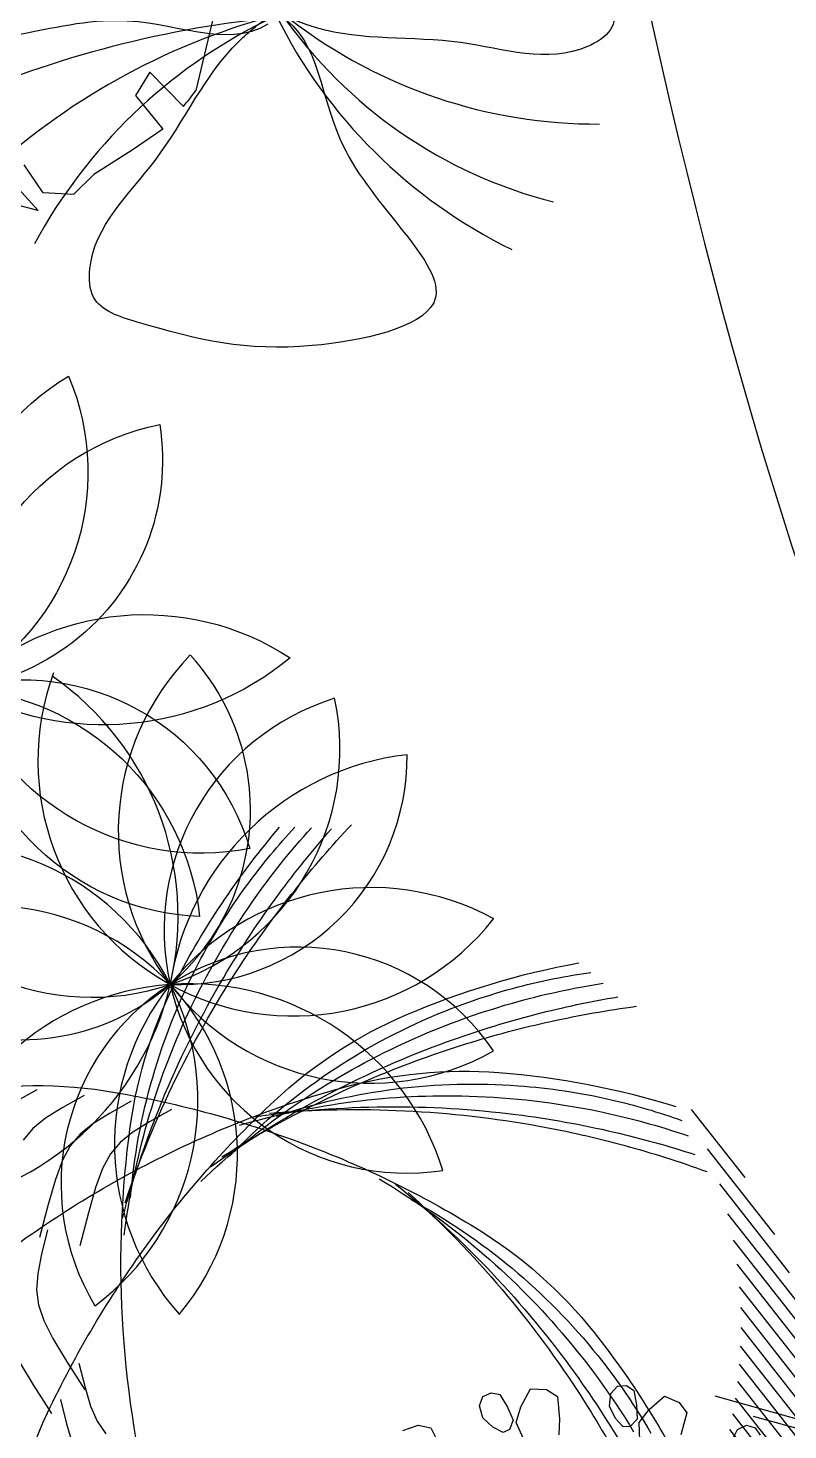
# Model space of a CAD drawing. Extents: x -809667 to 586099, y 3084146 to 3634412.
# Drawn here: x 381295.659 to 381297.179, y 3086156.81 to 3086159.615 of the extents above; entities that cross this region are included whole.
import ezdxf

# ---------------------------------------------------------------- set-up
doc = ezdxf.new("R2010")
doc.units = 0
doc.header["$LTSCALE"] = 0.5
doc.linetypes.add('CONTINOUS', pattern=[0])
doc.layers.get('0').update_dxf_attribs({"linetype": 'CONTINUOUS'})
for name, color, linetype in [('TREE', 3, 'CONTINUOUS'), ('文字', 7, 'CONTINUOUS'), ('树', 3, 'CONTINUOUS'), ('树木', 94, 'CONTINUOUS')]:
    doc.layers.add(name, color=color, linetype=linetype)

# ---------------------------------------------------------------- blocks, each defined once
blk = doc.blocks.new('紫薇')
at = {"color": 0}
for p, q in [((-5.1, 483.2), (16.1, 479.2)), ((16.1, 479.2), (29.3, 467.9)), ((29.3, 467.9), (28, 437.4)), ((97.2, 444.8), (101.2, 461.5)), ((101.2, 461.5), (111.7, 470.2)), ((111.7, 470.2), (123.7, 469.1)), ((123.7, 469.1), (132.7, 461)), ((132.7, 461), (133.3, 441.5)), ((102.9, 427.3), (97.2, 444.8)), ((133.3, 441.5), (131.5, 422.2)), ((149.5, 432.7), (172.7, 447.5)), ((172.7, 447.5), (191, 436.1)), ((191, 436.1), (199.3, 420.8)), ((111.4, 414.4), (102.9, 427.3)), ((131.5, 422.2), (121, 413.5)), ((131.3, 393.1), (133.5, 417.2)), ((133.5, 417.2), (149.5, 432.7)), ((199.3, 420.8), (187, 392.8)), ((121, 413.5), (111.4, 414.4)), ((187, 392.8), (175.6, 374.5)), ((254.3, 374.8), (264, 388.8)), ((264, 388.8), (276.9, 393.2)), ((276.9, 393.2), (287.8, 387.8)), ((287.8, 387.8), (293.2, 377)), ((253.2, 356.4), (254.3, 374.8)), ((293.2, 377), (286.7, 358.6)), ((256.5, 341.3), (253.2, 356.4)), ((265.1, 337), (256.5, 341.3)), ((278.1, 341.3), (265.1, 337)), ((286.7, 358.6), (278.1, 341.3)), ((278.1, 335.9), (298.6, 344.6)), ((298.6, 344.6), (325.6, 350)), ((325.6, 350), (338.6, 332.8)), ((267.3, 314.3), (278.1, 335.9)), ((338.6, 332.8), (340.8, 315.5)), ((340.8, 315.5), (319.2, 293.8)), ((471.3, 230.6), (385.3, 316.6)), ((508.8, 175.5), (417.1, 267.1)), ((375.4, 252.7), (389.5, 262.3)), ((389.5, 262.3), (403.2, 261.7)), ((403.2, 261.7), (411.3, 252.8)), ((411.3, 252.8), (412.5, 240.7))]:
    blk.add_line(p, q, dxfattribs=at)
blk = doc.blocks.new('A$C46A015EA')
at = {"layer": '树', "color": 0, "linetype": 'Continuous'}
for centre, radius, start, end in [((1.328, 4.096), 1.969, 227.5644, 31.3305), ((0.798, 3.475), 1.995, 251.8163, 53.749), ((3.771, 4.188), 2.005, 153.4396, 313.5861), ((4.101, 3.626), 1.85, 126.1691, 303.0486), ((2.09, 4.411), 1.899, 199.3601, 10.491), ((4.644, 2.796), 2.077, 109.3184, 262.8778), ((0.796, 2.582), 1.783, 359.791, 92.4715), ((2.814, 4.682), 2.119, 188.6399, 263.6226), ((0.762, 1.899), 1.939, 297.0245, 103.8489), ((1.257, 1.36), 1.796, 310.7789, 134.4149), ((3.957, 1.204), 1.944, 51.9802, 218.2571), ((3.546, 0.815), 2.009, 38.8778, 198.6816), ((2.13, 0.326), 2.294, 10.2667, 147.1518)]:
    blk.add_arc(centre, radius, start, end, dxfattribs=at)
blk = doc.blocks.new('白玉兰')
at = {"color": 0}
for centre, radius, start, end in [((-1260.5, 1665), 2054.4, 309.39345, 347.16547), ((-713.2, 1844.3), 1941, 291.82137, 332.63459), ((-478.2, 2077.5), 2115.2, 283.29933, 320.85284), ((4370.8, -555.9), 4391.8, 172.1708, 190.66767), ((2826.9, 106.7), 2820.8, 182.25436, 209.88683), ((2146.3, 475.3), 2185, 193.30629, 228.41072)]:
    blk.add_arc(centre, radius, start, end, dxfattribs=at)
for points in [[(-33.3, 16.4), (-232.9, 72.7), (-341.9, 562), (-1253.8, 922.5), (-424.6, 1375.2), (-32.9, 1391.9), (376.3, 1386), (477, 1090.9), (236.3, 716.3), (184.7, 276.9), (29.2, 67), (-7.3, 17.6)], [(8.3, 30.7), (154.9, 177.4), (635.1, 33.7), (1394.9, 653.5), (1385.2, -291.2), (1208.5, -641.2), (1003.6, -995.4), (696.9, -939.3), (487.4, -546.3), (129.3, -286.7), (21.9, -48.6), (-3.3, 7.4)], [(36.1, -22.3), (98.6, -219.9), (-250.5, -579.7), (-51.2, -1539.8), (-884.9, -1095.2), (-1113.8, -777), (-1333.5, -431.7), (-1142.2, -185.6), (-696.9, -181.1), (-301.3, 16.9), (-40.5, 2.3), (20.8, -1.2)]]:
    blk.add_open_spline(points, degree=3, knots=[0, 0, 0, 0, 621.989778, 1340.944545, 1869.007736, 2592.427455, 2798.699245, 2915.827596, 3435.261502, 4029.77129, 4212.300518, 4212.300518, 4212.300518, 4212.300518], dxfattribs=at)
blk = doc.blocks.new('03')
at = {"layer": '树木', "color": 0}
for p, q in [((1.1807, 0.8002), (1.0458, 0.5277)), ((1.196, 0.7635), (1.0614, 0.4917)), ((1.2106, 0.7253), (1.0762, 0.454)), ((1.2242, 0.6852), (1.0902, 0.4147)), ((1.2368, 0.6431), (1.1032, 0.3734)), ((1.2484, 0.5988), (1.1152, 0.33)), ((1.2586, 0.552), (1.126, 0.2841)), ((1.2674, 0.5021), (1.1354, 0.2354)), ((1.2745, 0.4487), (1.1431, 0.1834)), ((1.2794, 0.391), (1.1489, 0.1275)), ((1.2815, 0.3277), (1.1521, 0.0665)), ((1.28, 0.257), (1.1521, -0.0012)), ((-0.5748, 0.1737), (-0.5707, 0.2229)), ((-0.4983, 0.183), (-0.4837, 0.2179)), ((-0.5065, 0.1431), (-0.4983, 0.183)), ((-0.6362, 0.0609), (-0.6062, 0.1408)), ((-0.5772, 0.111), (-0.5748, 0.1737)), ((-0.5106, 0.0939), (-0.5065, 0.1431)), ((1.2729, 0.1752), (1.1475, -0.0782)), ((-0.5423, 0.0199), (-0.5123, 0.0998)), ((-0.513, 0.0312), (-0.5106, 0.0939)), ((1.2564, 0.0742), (1.1353, -0.1704)), ((-0.6578, -0.0011), (-0.6362, 0.0609)), ((-0.5639, -0.0422), (-0.5423, 0.0199)), ((-0.5771, -0.0913), (-0.5639, -0.0422)), ((-0.582, -0.1323), (-0.5771, -0.0913)), ((1.2131, -0.0808), (1.1168, -0.2753)), ((-0.5789, -0.17), (-0.582, -0.1323)), ((-0.5677, -0.2092), (-0.5789, -0.17)), ((-0.5485, -0.2547), (-0.5677, -0.2092)), ((-0.5216, -0.3113), (-0.5485, -0.2547)), ((-0.4128, -0.3318), (-0.4507, -0.2554)), ((-0.5068, -0.3725), (-0.5447, -0.2961)), ((-0.382, -0.3899), (-0.4128, -0.3318)), ((-0.476, -0.4306), (-0.5068, -0.3725)), ((-0.3551, -0.4331), (-0.382, -0.3899)), ((-0.4491, -0.4738), (-0.476, -0.4306)), ((-0.3285, -0.4646), (-0.3551, -0.4331)), ((-0.4225, -0.5054), (-0.4491, -0.4738)), ((-0.2987, -0.488), (-0.3285, -0.4646)), ((-0.2624, -0.5065), (-0.2987, -0.488)), ((-0.3927, -0.5287), (-0.4225, -0.5054)), ((-0.2161, -0.5235), (-0.2624, -0.5065)), ((-0.1563, -0.5424), (-0.2161, -0.5235)), ((-0.5056, -0.5668), (-0.5353, -0.5435)), ((-0.3564, -0.5472), (-0.3927, -0.5287)), ((-0.3101, -0.5642), (-0.3564, -0.5472)), ((-0.4693, -0.5853), (-0.5056, -0.5668)), ((-0.4229, -0.6023), (-0.4693, -0.5853)), ((-0.2503, -0.5831), (-0.3101, -0.5642)), ((-0.3631, -0.6212), (-0.4229, -0.6023)), ((-0.476, -0.6594), (-0.5358, -0.6405))]:
    blk.add_line(p, q, dxfattribs=at)
for centre, radius, start, end in [((-1.0367, 1.1266), 2.0154, 333.2953, 346.1281), ((-1.6953, 1.287), 2.5637, 339.1884, 344.0494), ((-1.5249, 1.2954), 2.4291, 336.1061, 341.9996), ((0.2903, 0.8223), 1.1357, 196.2518, 217.1325), ((-0.6151, 0.9781), 1.5431, 333.0784, 341.8041), ((-0.9493, 1.1034), 1.8647, 330.5829, 340.6014), ((2.2026, 0.3411), 2.6163, 178.0247, 188.7387), ((-1.6953, 1.287), 2.5637, 331.6293, 339.1884), ((-1.5249, 1.2954), 2.4291, 328.3844, 336.1061), ((-0.6151, 0.9781), 1.5431, 321.697, 333.0784), ((-0.2551, 0.7334), 1.1405, 313.3698, 333.2953), ((-0.9493, 1.1034), 1.8647, 321.6616, 330.5829), ((1.4707, 1.7161), 2.6163, 217.1325, 227.8465), ((-1.6953, 1.287), 2.5637, 324.0702, 331.6293), ((-1.5249, 1.2954), 2.4291, 320.6626, 328.3844), ((-0.6151, 0.9781), 1.5431, 310.3156, 321.697), ((2.1087, 0.3267), 2.5214, 188.7387, 199.6532), ((-0.9493, 1.1034), 1.8647, 312.7403, 321.6616), ((-1.2033, 1.7372), 2.5214, 302.4554, 313.3698), ((-0.2319, 2.0617), 2.5637, 297.0157, 301.8766), ((-0.1096, 1.9427), 2.4291, 294.9659, 299.9046), ((1.407, 1.6457), 2.5214, 227.8465, 238.7609), ((-0.2319, 2.0617), 2.5637, 292.1547, 297.0157), ((0.1422, 1.3907), 1.8647, 293.5677, 300.7153), ((0.4568, 2.1004), 2.6163, 244.7077, 255.4217), ((1.4263, 0.3491), 1.8647, 199.0237, 207.9449), ((-0.1096, 1.9427), 2.4291, 289.0724, 294.9659), ((0.2783, 1.0608), 1.5431, 294.7704, 301.6313), ((1.8336, 0.7989), 2.4291, 206.9459, 214.6677), ((-0.2319, 2.0617), 2.5637, 284.5956, 292.1547), ((0.0996, 1.4704), 2.0154, 286.2616, 299.0944), ((1.8944, 0.9582), 2.5637, 210.3535, 217.9126), ((1.1771, 0.0936), 1.5431, 196.5989, 207.9803), ((0.1422, 1.3907), 1.8647, 283.5492, 293.5677), ((0.2783, 1.0608), 1.5431, 286.0447, 294.7704), ((0.8634, 1.2326), 1.8647, 238.1314, 247.0527), ((0.8957, 1.8385), 2.4291, 246.0537, 253.7754), ((-0.1096, 1.9427), 2.4291, 281.3506, 289.0724), ((-1.2543, 1.8173), 2.6163, 291.7414, 302.4554), ((0.8424, 2.0006), 2.5637, 249.4612, 257.0204), ((0.8312, 0.8772), 1.5431, 235.7067, 247.0881), ((-0.2319, 2.0617), 2.5637, 277.0364, 284.5956), ((0.4329, 2.0085), 2.5214, 255.4217, 266.3361), ((-0.1096, 1.9427), 2.4291, 273.6289, 281.3506), ((0.1422, 1.3907), 1.8647, 274.6279, 283.5492), ((0.2783, 1.0608), 1.5431, 274.6633, 286.0447), ((0.1422, 1.3907), 1.8647, 265.7066, 274.6279), ((0.2783, 1.0608), 1.5431, 263.2819, 274.6633), ((0.8634, 1.2326), 1.8647, 247.0527, 255.974), ((0.3446, 0.6305), 1.1405, 266.3361, 286.2616), ((0.8083, -0.1377), 1.1405, 199.6532, 219.5786), ((1.4263, 0.3491), 1.8647, 207.9449, 216.8662), ((0.6909, 0.4651), 1.1405, 238.7609, 258.6864), ((0.8957, 1.8385), 2.4291, 253.7754, 261.4972), ((0.8424, 2.0006), 2.5637, 257.0204, 264.5795), ((0.8312, 0.8772), 1.5431, 247.0881, 258.4695), ((0.8424, 2.0006), 2.5637, 264.5795, 269.4404), ((0.8424, 2.0006), 2.5637, 269.4404, 274.3014), ((1.8336, 0.7989), 2.4291, 214.6677, 222.3894), ((0.8634, 1.2326), 1.8647, 255.974, 265.9925), ((0.8957, 1.8385), 2.4291, 261.4972, 267.3907), ((0.8957, 1.8385), 2.4291, 267.3907, 272.3294), ((-0.7058, 0.442), 1.1357, 270.8607, 291.7414), ((1.1771, 0.0936), 1.5431, 207.9803, 219.3617), ((1.8944, 0.9582), 2.5637, 217.9126, 225.4718), ((0.8634, 1.2326), 1.8647, 265.9925, 273.1401), ((0.8625, 1.323), 2.0154, 258.6864, 271.5192), ((0.8312, 0.8772), 1.5431, 258.4695, 267.1952), ((0.8312, 0.8772), 1.5431, 267.1952, 274.0561), ((1.4263, 0.3491), 1.8647, 216.8662, 226.8847), ((1.8336, 0.7989), 2.4291, 222.3894, 228.2829), ((1.4827, 0.4197), 2.0154, 219.5786, 232.4114), ((1.8944, 0.9582), 2.5637, 225.4718, 230.3327), ((1.1771, 0.0936), 1.5431, 219.3617, 228.0874), ((1.4263, 0.3491), 1.8647, 226.8847, 234.0323), ((1.8336, 0.7989), 2.4291, 228.2829, 233.2216), ((1.8944, 0.9582), 2.5637, 230.3327, 235.1936), ((1.1771, 0.0936), 1.5431, 228.0874, 234.9484)]:
    blk.add_arc(centre, radius, start, end, dxfattribs=at)
blk = doc.blocks.new('*E54')
at = {"layer": 'TREE', "color": 0}
blk.add_ellipse((-2.37, 3.565), major_axis=(2.696, 1.394), ratio=1, start_param=0.518575, end_param=0.519414, dxfattribs=at)
blk = doc.blocks.new('A$C4C586FE1')
at = {"layer": 'TREE', "color": 0}
for p, q in [((170.6, 1878.4), (15.6, 1628.2)), ((5.9, 1547.3), (197.8, 1550.3)), ((197.8, 1550.3), (173.3, 1443)), ((173.3, 1443), (0, 1424.7)), ((0, 1424.7), (27, 1278.9)), ((27, 1278.9), (66.8, 1102)), ((67, 987.7), (66.8, 1102)), ((67, 987.7), (157.2, 906.4)), ((157.2, 906.4), (291.2, 931.2)), ((334.9, 852.4), (122.2, 842.3)), ((122.7, 841.2), (319.7, 727.5))]:
    blk.add_line(p, q, dxfattribs=at)
at = {"layer": 'TREE', "color": 0, "extrusion": (0, 0, -1)}
blk.add_ellipse((1418.5, 1418.4), major_axis=(1003, 1003), ratio=1, start_param=4.017991, end_param=4.075425, dxfattribs=at)
at = {"layer": 'TREE', "color": 8, "linetype": 'CONTINOUS', "extrusion": (0, 0, -1), "xscale": 467.4085850556439, "yscale": 467.4085850556439, "zscale": -467.4085850556439, "rotation": 278.9250190116231}
blk.add_blockref('*E54', (-2892.7, 65.8), dxfattribs=at)
blk = doc.blocks.new('23424')
at = {"layer": '文字', "color": 8, "linetype": 'Continuous'}
for points, knots in [([(382035.9777, 3087700.287), (382036.0092, 3087699.9868), (382036.0405, 3087699.6893), (382036.1445, 3087698.8148), (382036.2281, 3087698.2555), (382036.4448, 3087697.3614), (382036.5615, 3087697.0052), (382036.8567, 3087696.3719), (382037.0351, 3087696.0967), (382037.3822, 3087695.7273), (382037.5258, 3087695.6059), (382037.8666, 3087695.3694), (382038.0601, 3087695.2569), (382038.6804, 3087694.9315), (382039.1508, 3087694.7285), (382039.9025, 3087694.3466), (382040.1846, 3087694.19), (382040.6678, 3087693.8558), (382040.8748, 3087693.6853), (382041.2411, 3087693.3135), (382041.4035, 3087693.1126), (382041.9659, 3087692.2892), (382042.2333, 3087691.5936), (382042.6361, 3087690.1578), (382042.7713, 3087689.4142), (382043.0395, 3087687.9752), (382043.1726, 3087687.2797), (382043.4636, 3087686.3034), (382043.5892, 3087685.9694), (382043.9079, 3087685.3419), (382044.1075, 3087685.0651), (382044.5998, 3087684.5701), (382044.8894, 3087684.3546), (382045.8563, 3087683.8028), (382046.647, 3087683.5398), (382048.4191, 3087683.1485), (382049.3983, 3087683.019), (382050.681, 3087682.873), (382050.9585, 3087682.8428), (382051.2369, 3087682.8124), (382051.241, 3087682.8119), (382051.2451, 3087682.8115), (382051.2492, 3087682.811), (382051.9061, 3087682.7393), (382052.563, 3087682.6677), (382053.2199, 3087682.596)], [0, 0, 0, 0, 0.809904, 0.809904, 2.429711, 2.429711, 3.66837, 3.66837, 4.926642, 4.926642, 5.673722, 5.673722, 6.420801, 6.420801, 7.887995, 7.887995, 8.767827, 8.767827, 9.468061, 9.468061, 10.168296, 10.168296, 12.19742, 12.19742, 14.226544, 14.226544, 16.255668, 16.255668, 17.461197, 17.461197, 18.836307, 18.836307, 20.211417, 20.211417, 22.844117, 22.844117, 25.476818, 25.476818, 26.19649, 26.19649, 26.19649, 26.207121, 26.207121, 26.207121, 27.904975, 27.904975, 27.904975, 27.904975]), ([(382035.381, 3087700.2243), (382035.585, 3087698.2818), (382035.941, 3087694.892), (382042.8408, 3087693.3269), (382041.4026, 3087683.282), (382047.9991, 3087682.5621), (382051.1718, 3087682.2159), (382051.1718, 3087682.2159), (382051.1718, 3087682.2159), (382051.1718, 3087682.2159), (382051.8435, 3087682.1426), (382052.5151, 3087682.0693), (382053.1868, 3087681.996)], [0, 0, 0, 0, 5.241042, 9.145642, 17.995634, 26.196498, 26.196498, 26.196498, 26.196498, 26.196498, 26.196498, 27.932578, 27.932578, 27.932578, 27.932578])]:
    blk.add_open_spline(points, degree=3, knots=knots, dxfattribs=at)
for name, p, xscale, yscale, zscale, rotation in [('A$C4C586FE1', (382041.0824, 3087686.617), -0.0004999999999999999, 0.0004999999999999999, 0.0005, 314.9561458719995), ('白玉兰', (382041.8036, 3087687.35), 0.0004880798049271111, 0.0004880798049271111, 0.04880798235096967, 283.1089006423777), ('A$C46A015EA', (382041.1056, 3087686.9317), -0.2560000000000002, 0.2560000000000001, 0.2560000000000001, 139.7590933901361), ('A$C46A015EA', (382040.9656, 3087686.0917), 0.2560000000000001, 0.2560000000000001, 0.2560000000000001, 268.002463306846), ('03', (382041.8154, 3087684.76), -0.7999999999999997, 0.7999999999999998, 0.8, 191.8496555548952), ('紫薇', (382042.4246, 3087683.8969), 0.00148055020779717, 0.00148055020779717, 0.00148055020779717, 29.36747484537321)]:
    blk.add_blockref(name, p, dxfattribs=dict(at, xscale=xscale, yscale=yscale, zscale=zscale, rotation=rotation))

msp = doc.modelspace()

# ---------------------------------------------------------------- block references
at = {"layer": '文字', "color": 8, "linetype": 'Continuous'}
msp.add_blockref('23424', (-745.6581, -1527.7076), dxfattribs=at)

doc.saveas('drawing.dxf')
